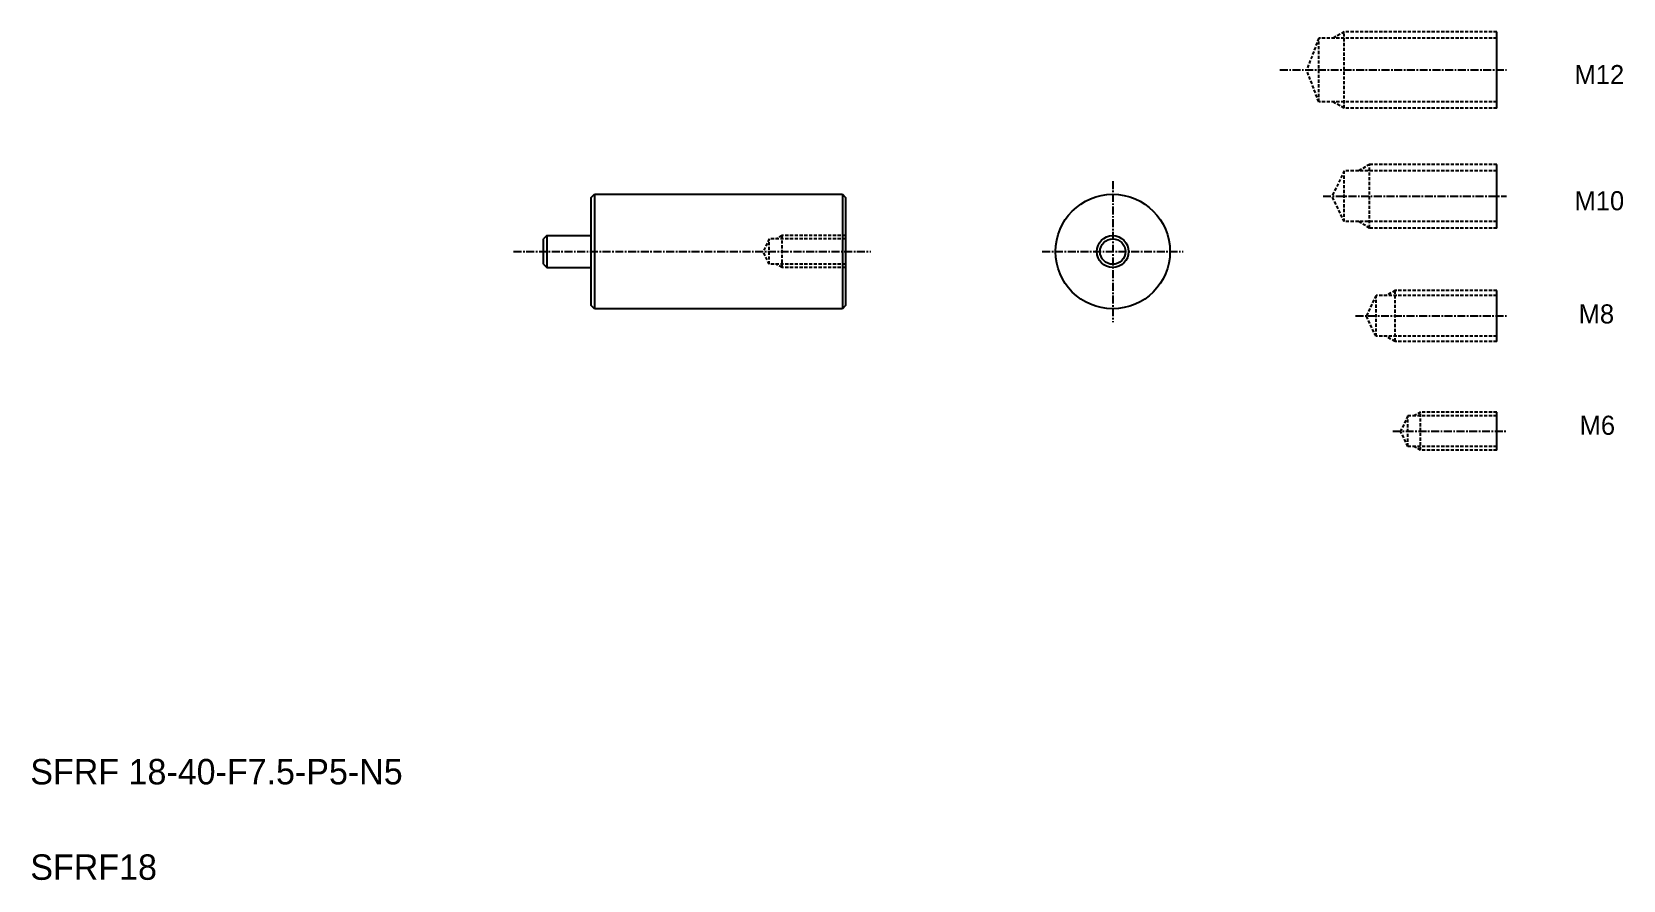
# Model space of a CAD drawing. Extents: x 14 to 264, y 42 to 175.
import ezdxf

# ---------------------------------------------------------------- set-up
doc = ezdxf.new("R2010")
doc.units = 0
doc.header["$MEASUREMENT"] = 0
doc.linetypes.add('CENTER', pattern=[2, 1.25, -0.25, 0.25, -0.25])
doc.linetypes.add('DASHED', pattern=[0.75, 0.5, -0.25])
doc.layers.get('0').update_dxf_attribs({"linetype": 'CONTINUOUS'})
doc.layers.add('CENTER', color=1, linetype='CENTER')

msp = doc.modelspace()

# ---------------------------------------------------------------- linework, layer by layer
at = {"color": 3, "linetype": 'DASHED'}
for p, q in [((216.02, 173.92), (214.12, 168.92)), ((244.02, 173.92), (216.02, 173.92)), ((216.02, 163.92), (216.02, 173.92)), ((220.02, 174.92), (218.29, 173.92)), ((244.02, 174.92), (220.02, 174.92)), ((220.02, 162.92), (220.02, 174.92)), ((216.02, 163.92), (214.12, 168.92)), ((244.02, 163.92), (216.02, 163.92)), ((220.02, 162.92), (218.29, 163.92)), ((244.02, 162.92), (220.02, 162.92)), ((220.02, 153.08), (218.12, 149.08)), ((244.02, 153.08), (220.02, 153.08)), ((220.02, 145.08), (220.02, 153.08)), ((224.02, 154.08), (222.29, 153.08)), ((224.02, 144.08), (224.02, 154.08)), ((244.02, 154.08), (224.02, 154.08)), ((220.02, 145.08), (218.12, 149.08)), ((131.61, 142.88), (130.74, 142.38)), ((141.61, 142.88), (131.61, 142.88)), ((131.61, 137.88), (131.61, 142.88)), ((244.02, 145.08), (220.02, 145.08)), ((224.02, 144.08), (222.29, 145.08)), ((244.02, 144.08), (224.02, 144.08)), ((129.61, 142.38), (128.65, 140.38)), ((129.61, 138.38), (128.65, 140.38)), ((141.61, 142.38), (129.61, 142.38)), ((129.61, 138.38), (129.61, 142.38)), ((141.61, 138.38), (129.61, 138.38)), ((131.61, 137.88), (130.74, 138.38)), ((141.61, 137.88), (131.61, 137.88)), ((225.02, 133.46), (223.5, 130.26)), ((244.02, 133.46), (225.02, 133.46)), ((225.02, 127.06), (225.02, 133.46)), ((228.02, 134.26), (226.64, 133.46)), ((244.02, 134.26), (228.02, 134.26)), ((228.02, 126.26), (228.02, 134.26)), ((225.02, 127.06), (223.5, 130.26)), ((244.02, 127.06), (225.02, 127.06)), ((228.02, 126.26), (226.64, 127.06)), ((244.02, 126.26), (228.02, 126.26)), ((232.02, 115.15), (230.99, 114.55)), ((244.02, 115.15), (232.02, 115.15)), ((232.02, 109.15), (232.02, 115.15)), ((230.02, 114.55), (228.88, 112.15)), ((244.02, 114.55), (230.02, 114.55)), ((230.02, 109.75), (230.02, 114.55)), ((230.02, 109.75), (228.88, 112.15)), ((244.02, 109.75), (230.02, 109.75)), ((232.02, 109.15), (230.99, 109.75)), ((244.02, 109.15), (232.02, 109.15))]:
    msp.add_line(p, q, dxfattribs=at)
at = {"color": 7, "linetype": 'Continuous'}
for p, q in [((244.02, 162.92), (244.02, 174.92)), ((244.02, 144.08), (244.02, 154.08)), ((101.61, 148.88), (102.11, 149.38)), ((101.61, 131.88), (101.61, 148.88)), ((102.11, 149.38), (102.11, 131.38)), ((102.11, 149.38), (141.11, 149.38)), ((141.11, 149.38), (141.11, 131.38)), ((141.11, 149.38), (141.61, 148.88)), ((141.61, 148.88), (141.61, 131.88)), ((94.61, 142.88), (94.11, 142.38)), ((94.61, 142.88), (101.41, 142.88)), ((94.61, 142.88), (94.61, 137.88)), ((94.11, 138.38), (94.11, 142.38)), ((94.11, 138.38), (94.61, 137.88)), ((94.61, 137.88), (101.41, 137.88)), ((244.02, 126.26), (244.02, 134.26)), ((102.11, 131.38), (101.61, 131.88)), ((141.11, 131.38), (102.11, 131.38)), ((141.61, 131.88), (141.11, 131.38)), ((244.02, 109.15), (244.02, 115.15))]:
    msp.add_line(p, q, dxfattribs=at)
for p, q in [((102.11, 144.13), (102.11, 144.13)), ((102.11, 140.38), (102.11, 140.38))]:
    msp.add_line(p, q)
for radius in [9, 2]:
    msp.add_circle((183.62, 140.38), radius, dxfattribs=at)
at = {"color": 3, "linetype": 'Continuous'}
msp.add_circle((183.62, 140.38), 2.5, dxfattribs=at)
at = {"color": 7, "linetype": 'Continuous'}
for centre, start, end in [((101.41, 143.08), 270, 0), ((101.41, 137.68), 0, 90)]:
    msp.add_arc(centre, 0.2, start, end, dxfattribs=at)
at = {"layer": 'CENTER', "color": 1, "linetype": 'CENTER'}
for p, q in [((209.89, 168.92), (245.56, 168.92)), ((183.62, 151.46), (183.62, 129.3)), ((216.69, 149.08), (245.56, 149.08)), ((89.4, 140.38), (145.57, 140.38)), ((172.54, 140.38), (194.7, 140.38)), ((221.81, 130.26), (245.56, 130.26)), ((227.69, 112.15), (245.56, 112.15))]:
    msp.add_line(p, q, dxfattribs=at)

# ---------------------------------------------------------------- texts
at = {"color": 7, "linetype": 'Continuous'}
for s, height, p in [('M12', 3, (256.24, 166.7)), ('M10', 3, (256.24, 146.87)), ('M8', 3, (256.89, 129.08)), ('M6', 3, (257.04, 111.58)), ('SFRF 18-40-F7.5-P5-N5', 4, (13.4, 56.63)), ('SFRF18', 4, (13.4, 41.63))]:
    msp.add_text(s, height=height, dxfattribs=at).set_placement(p)

doc.saveas('drawing.dxf')
